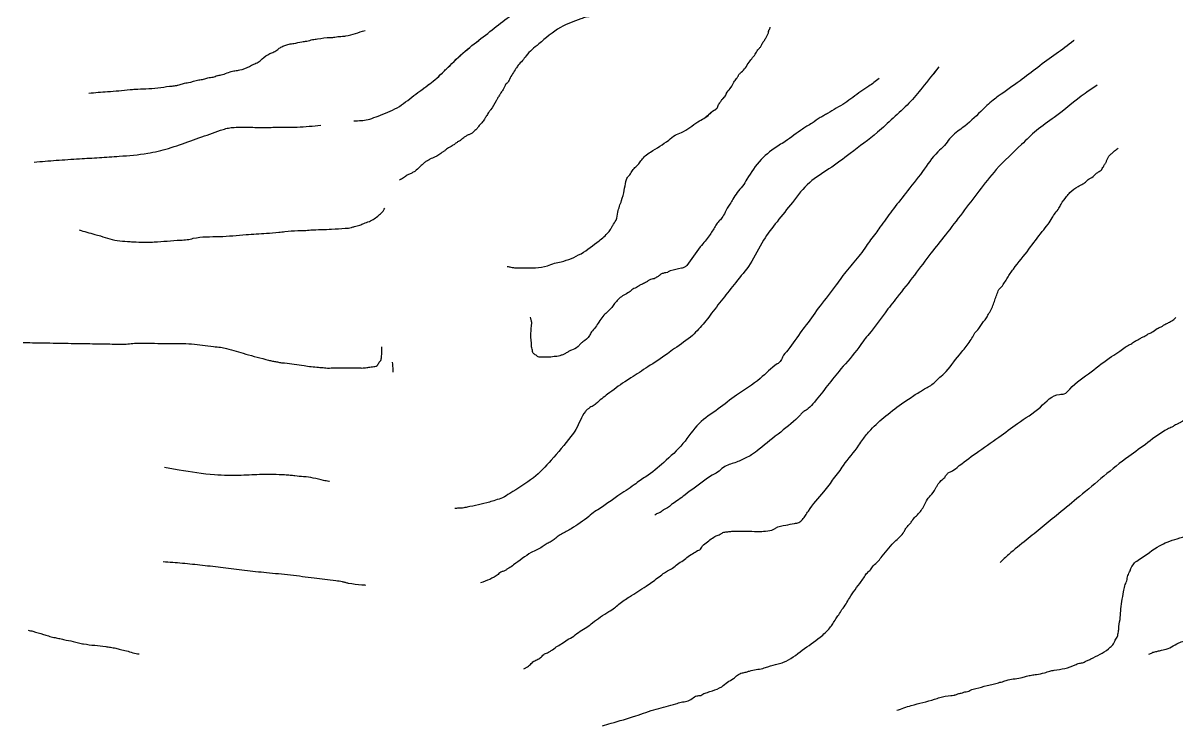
# Model space of a CAD drawing. Extents: x 366044 to 388405, y 4538112 to 4547939.
# Drawn here: x 384347 to 384464.8, y 4538112 to 4538183.7 of the extents above; entities that cross this region are included whole.
import ezdxf

# ---------------------------------------------------------------- set-up
doc = ezdxf.new("R2010")
doc.units = 0
for name, color, linetype in [('_DOSYADAN_EKLENDI', 7, 'Continuous'), ('Egri_1m', 7, 'Continuous'), ('NADI', 7, 'Continuous')]:
    doc.layers.add(name, color=color, linetype=linetype)

msp = doc.modelspace()

# ---------------------------------------------------------------- linework, layer by layer
at = {"layer": '_DOSYADAN_EKLENDI'}
msp.add_line((384440.47609142965, 4538179.236526296), (384439.93313395296, 4538178.502910779), dxfattribs=at)
for points in [[(384380.74493574986, 4538173.702361512), (384380.96272878104, 4538173.718123817), (384381.66715496336, 4538173.764945689), (384382.37305449997, 4538173.899694971), (384383.2284515674, 4538174.207841495), (384385.1776559626, 4538175.054675505), (384386.8694534132, 4538176.286951948), (384388.5021394169, 4538177.490902288), (384389.2154057251, 4538178.065288628), (384390.7650724166, 4538179.563804889), (384392.5809861783, 4538181.204443186), (384394.4227722777, 4538182.639426004), (384396.17564564775, 4538184.017265102), (384397.92606342724, 4538185.24855851), (384399.55874943075, 4538186.45250885), (384402.0219424005, 4538188.228879463), (384402.764027755, 4538188.77346515), (384404.7836393135, 4538190.322735417), (384405.37966496404, 4538190.899087825), (384405.88726900314, 4538191.447605647), (384406.30792478524, 4538192.056216291), (384406.8170021788, 4538192.692661525), (384407.35489861853, 4538193.299306105), (384407.863976012, 4538193.935751338), (384408.5186219914, 4538194.511120711), (384410.6857666081, 4538196.116551669), (384410.80448062014, 4538196.202513014), (384411.2788455502, 4538196.517049255), (384411.8724156102, 4538196.946855977), (384412.34923613066, 4538197.407937904), (384412.4679501426, 4538197.4938992495), (384412.9496818441, 4538198.248072547), (384413.25997262204, 4538199.26897718), (384413.32841531304, 4538199.854176889), (384413.4266592865, 4538200.468194219), (384413.4951019775, 4538201.05339393), (384413.7408790091, 4538201.723571951), (384413.9280357121, 4538202.394733005), (384414.056080968, 4538203.037567956), (384414.1225591866, 4538203.505531116), (384414.12747036753, 4538203.798622488), (384414.07376121986, 4538204.092696894), (384414.0498533546, 4538204.415588919), (384413.99761756096, 4538204.797590735), (384413.97518305003, 4538205.208410174), (384413.92147390224, 4538205.502484579), (384413.84827695205, 4538206.383233244), (384413.857117078, 4538206.910797712), (384413.89526736824, 4538207.4378706645), (384414.03067939583, 4538208.520342672), (384414.1254855425, 4538208.929196042), (384414.27498307324, 4538209.102593282), (384414.48310093285, 4538209.275007487), (384414.77865816763, 4538209.416638006), (384415.1025433306, 4538209.4991587335), (384415.25857876625, 4538209.558555982)], [(384387.60960627807, 4538176.831674068), (384388.5021394169, 4538177.490902288), (384389.2154057251, 4538178.065288628), (384389.61007438775, 4538178.432571293), (384389.9943509984, 4538178.810458421), (384390.3765716452, 4538179.190389717), (384390.7650724166, 4538179.563804889), (384392.5809861783, 4538181.204443186), (384394.4227722777, 4538182.639426004), (384396.17564564775, 4538184.017265102), (384397.92606342724, 4538185.24855851), (384399.55874943075, 4538186.45250885), (384402.0219424005, 4538188.228879463), (384402.764027755, 4538188.77346515), (384404.7836393135, 4538190.322735417), (384405.37966496404, 4538190.899087825), (384405.88726900314, 4538191.447605647), (384406.30792478524, 4538192.056216291), (384406.8170021788, 4538192.692661525), (384407.35489861853, 4538193.299306105), (384407.863976012, 4538193.935751338), (384408.5186219914, 4538194.511120711), (384410.6857666081, 4538196.116551669), (384410.80448062014, 4538196.202513014), (384411.2788455502, 4538196.517049255), (384411.8724156102, 4538196.946855977), (384412.34923613066, 4538197.407937904), (384412.4679501426, 4538197.4938992495), (384412.9496818441, 4538198.248072547), (384413.0492593116, 4538198.499433223), (384413.1376705923, 4538198.7520046905), (384413.25997262204, 4538199.26897718), (384413.32841531304, 4538199.854176889), (384413.4266592865, 4538200.468194219), (384413.4951019775, 4538201.05339393), (384413.6099913788, 4538201.390756976), (384413.6802698834, 4538201.555644938), (384413.7408790091, 4538201.723571951), (384413.9280357121, 4538202.394733005), (384414.056080968, 4538203.037567956), (384414.1225591866, 4538203.505531116), (384414.12747036753, 4538203.798622488), (384414.07376121986, 4538204.092696894), (384414.0498533546, 4538204.415588919), (384413.99761756096, 4538204.797590735), (384413.97518305003, 4538205.208410174), (384413.92147390224, 4538205.502484579), (384413.84827695205, 4538206.383233244), (384413.857117078, 4538206.910797712), (384413.89526736824, 4538207.4378706645), (384414.03067939583, 4538208.520342672), (384414.1254855425, 4538208.929196042), (384414.27498307324, 4538209.102593282), (384414.48310093285, 4538209.275007487), (384414.77865816763, 4538209.416638006), (384415.1025433306, 4538209.4991587335), (384415.25857876625, 4538209.558555982)], [(384440.47609142965, 4538179.236526296), (384438.7718716535, 4538177.09356003), (384437.4221358523, 4538175.527638843), (384435.8082664248, 4538173.995574611), (384434.1958750144, 4538172.551741191), (384431.42445283436, 4538170.391919973), (384429.25094254303, 4538168.810422646), (384427.28670141276, 4538167.43133868), (384425.5174419445, 4538165.4017702285), (384423.9549882755, 4538163.427563786), (384422.5704301559, 4538161.538623698), (384421.20640685555, 4538159.119804664), (384419.7336399698, 4538157.232346804), (384418.41133640107, 4538155.5482904585), (384417.11892842676, 4538153.893150308), (384416.5474634257, 4538153.137870718), (384415.94807351974, 4538152.471316016), (384415.31977336406, 4538151.834665662), (384413.4736365944, 4538150.483015662), (384412.7590983621, 4538149.965488617), (384410.76594698214, 4538148.616308999), (384409.04136327974, 4538147.49796486), (384408.41700450314, 4538147.09659667), (384406.6605545169, 4538145.831695253), (384406.06461331755, 4538145.371012446), (384405.4676867735, 4538144.851509097), (384405.0810147352, 4538144.593239651), (384404.8438206693, 4538144.4795511775), (384404.7242382915, 4538144.363886399), (384404.6350441807, 4538144.306548086), (384404.3958794251, 4538144.07521853), (384403.42394755915, 4538142.238181917), (384402.91178107465, 4538141.511324447), (384400.9008934889, 4538139.103375086), (384399.0767695557, 4538137.310076951), (384396.66754321544, 4538135.703121962), (384395.92508007825, 4538135.274319804), (384395.21497589746, 4538135.0214851955), (384394.5940658275, 4538134.825988899), (384392.3206800536, 4538134.305237616), (384391.84875528346, 4538134.224912022), (384391.43662170233, 4538134.202418817), (384391.0505578495, 4538134.171175227)], [(384456.63920196606, 4538177.367923869), (384455.40899881575, 4538176.519810258), (384452.250411925, 4538174.072309323), (384450.4336780774, 4538172.720165247), (384448.9099881056, 4538171.304259869), (384446.33798163885, 4538168.758646602), (384444.56576613634, 4538166.552616525), (384442.8817594001, 4538164.345104223), (384441.1379614747, 4538162.079759531), (384439.6656872615, 4538160.221711943), (384437.9811878527, 4538157.984789369), (384436.2079870054, 4538155.719938752), (384434.97537021997, 4538154.12263099), (384433.3511546725, 4538151.972951077), (384432.8409588775, 4538151.363734688), (384432.2988967985, 4538150.607961022), (384430.46787545184, 4538148.4029191), (384429.1161689609, 4538146.719356828), (384427.7644624702, 4538145.035794561), (384427.13566964207, 4538144.369733934), (384426.6892064151, 4538144.053632099), (384426.60001230414, 4538143.996293786), (384426.3309519541, 4538143.736048034), (384424.3309031608, 4538141.975124626), (384422.125033913, 4538140.217659751), (384421.35070449184, 4538139.642300319), (384420.75722665456, 4538139.3286688635), (384419.66094310785, 4538138.846975079), (384419.0694359599, 4538138.650984706), (384418.4764507949, 4538138.366763521), (384417.88001692324, 4538137.876670444), (384417.31594200793, 4538137.562544912), (384416.7209861534, 4538137.160682646), (384414.5469831897, 4538135.549775048), (384413.8917434739, 4538135.0606701225), (384413.29678761936, 4538134.658807856), (384412.879234642, 4538134.312801674), (384412.3744582432, 4538134.027098263), (384412.017189127, 4538133.76833474), (384411.6618907004, 4538133.6272123), (384411.483009806, 4538133.4831254035)], [(384348.11964209774, 4538169.505078632), (384350.37472430983, 4538169.686876502), (384352.7522854549, 4538169.852227604), (384354.77714239055, 4538169.9648586335), (384356.8024904445, 4538170.106798801), (384359.71009013965, 4538170.409848289), (384361.8292621041, 4538170.90202355), (384364.09989607154, 4538171.684832602), (384366.3412198747, 4538172.468133168), (384367.41535267973, 4538172.840339443), (384367.96278871497, 4538172.980236341), (384368.5204855222, 4538173.047252809), (384370.22094885394, 4538173.058989089), (384371.9214468316, 4538173.048855139), (384373.44633006165, 4538173.061734514), (384374.971177286, 4538173.085664808), (384377.395720804, 4538173.2618420655)]]:
    msp.add_spline(points, degree=3, dxfattribs=at)
at = {"layer": 'Egri_1m'}
for points in [[(384416.86727760226, 4538204.047075788), (384416.2739683049, 4538203.84452697), (384415.9208318361, 4538203.733369492), (384415.6242631248, 4538203.504153989), (384415.4432817006, 4538203.185162727), (384415.31837767956, 4538202.718845384), (384415.2753831682, 4538201.899832655), (384415.239096941, 4538199.7339963615), (384415.23027056135, 4538199.207171317), (384415.2497280605, 4538198.621317261), (384415.44461640745, 4538196.275929452), (384415.52113201853, 4538195.601285429), (384415.5664216244, 4538194.810062071), (384415.5306257516, 4538192.673493835), (384415.4060554072, 4538190.479868173), (384415.30551242945, 4538189.720377353), (384415.17962769937, 4538189.195523893), (384414.77859317494, 4538187.972673106), (384414.50687586155, 4538187.479552185), (384414.1190809065, 4538187.046938965), (384413.7005503006, 4538186.527014467), (384413.4888332257, 4538186.120711927), (384413.27858721383, 4538185.802213562), (384411.5343237868, 4538184.7776443465), (384410.91731567535, 4538184.641654875), (384410.38810132653, 4538184.504186715), (384409.80182886595, 4538184.455508522), (384408.7765875913, 4538184.414223772), (384406.5232143468, 4538184.452176774), (384406.084245533, 4538184.459570216), (384405.6735605978, 4538184.407934646), (384405.08728813723, 4538184.359256453), (384404.4712607345, 4538184.281803098), (384403.91229144373, 4538184.115559776), (384401.8485693253, 4538183.242752708), (384399.62479434506, 4538181.552904495), (384398.94190174213, 4538180.978879947), (384398.34582219296, 4538180.344840594), (384397.95704652905, 4538179.853691257), (384397.539496632, 4538179.3923028745), (384397.2994956783, 4538179.045029349), (384396.63704128325, 4538177.943686858), (384396.4560598591, 4538177.624695597), (384396.18777502654, 4538177.3364510825), (384396.065813132, 4538177.045742086), (384395.8853220623, 4538176.756018883), (384395.7653215854, 4538176.582382119), (384395.61458545754, 4538176.321434078), (384395.4043394458, 4538176.002935713), (384395.2828679056, 4538175.741494775), (384394.7116397543, 4538174.843550003), (384394.501884097, 4538174.554319695), (384394.3813932657, 4538174.351414873), (384394.26139278885, 4538174.17777811), (384394.08090171905, 4538173.888054907), (384393.8111458233, 4538173.512006218), (384393.54286099074, 4538173.223761703), (384393.3331053334, 4538172.934531395), (384393.0355559132, 4538172.646779777), (384392.7682517895, 4538172.417071378), (384392.5029090835, 4538172.304435211), (384392.20781143545, 4538172.163023883), (384391.9707526082, 4538171.991358704), (384391.7927133106, 4538171.8479757905), (384391.67418389686, 4538171.762143202), (384391.5849190708, 4538171.675817717), (384391.4376154241, 4538171.619746081), (384391.34884095244, 4538171.562688654), (384391.1117821252, 4538171.391023475), (384391.0225172991, 4538171.3046979895), (384390.8752136523, 4538171.248626354), (384390.69717435475, 4538171.105243441), (384390.4313412943, 4538170.963339216), (384390.22403740906, 4538170.820449199), (384389.9572236397, 4538170.620008858), (384389.86844916816, 4538170.562951431), (384389.63139034086, 4538170.391286251), (384388.7743812755, 4538169.908023253), (384388.5090385696, 4538169.795387087), (384388.3905091559, 4538169.709554498), (384388.18369562505, 4538169.595932538), (384387.9173722101, 4538169.424760255), (384387.530557964, 4538169.050683149), (384386.96619477466, 4538168.56249119), (384386.67060677224, 4538168.391811804), (384386.3462445366, 4538168.250893372), (384386.02090159216, 4538168.0514388215), (384385.6062938216, 4538167.765658788), (384385.42704778217, 4538167.666298741)], [(384396.4164808178, 4538158.869579712), (384396.77281981386, 4538158.791549078), (384397.2989102143, 4538158.724164033), (384398.0016724605, 4538158.712400665), (384400.5243196229, 4538158.933779935), (384401.2314976489, 4538159.185547905), (384401.9079219881, 4538159.349962236), (384403.9425920698, 4538160.16529909), (384405.78063074686, 4538161.481848341), (384406.285289662, 4538161.883453594), (384406.732366341, 4538162.344601646), (384407.00228053186, 4538162.720846762), (384407.18336815754, 4538163.0399997765), (384407.51478972204, 4538163.590952171), (384407.7042182649, 4538164.407886604), (384408.0752250757, 4538165.573255314), (384408.3564240369, 4538166.622969407), (384408.5180427461, 4538167.528237761), (384408.67132053804, 4538167.935724696), (384408.93976280245, 4538168.224126032), (384409.12085042807, 4538168.543279048), (384409.44981878164, 4538168.947825142), (384409.83686001354, 4538169.3221096955), (384410.1365466069, 4538169.727145931), (384410.4947967207, 4538170.131201884), (384411.02873739606, 4538170.532316996), (384412.8945859069, 4538171.760532328), (384413.54712554987, 4538172.247530659), (384414.1962306975, 4538172.529560169), (384415.88393543573, 4538173.614310046), (384417.0391714251, 4538174.385788588), (384417.45549441734, 4538174.759583), (384417.7214834706, 4538174.901578036), (384417.90158981195, 4538175.162168533), (384417.9928695881, 4538175.3656669315), (384418.1129404823, 4538175.539393929), (384418.2935374657, 4538175.829265684), (384418.6517875796, 4538176.233321639), (384418.86362889205, 4538176.6398282945), (384419.2526326927, 4538177.131237888), (384419.55428185477, 4538177.653399162), (384419.82419604564, 4538178.029644278), (384420.00479302916, 4538178.319516034), (384420.06531911844, 4538178.4356607925), (384420.303498338, 4538178.665989748), (384420.7212932567, 4538179.127627941), (384421.1117689839, 4538179.706881314), (384421.80095002, 4538180.632608401), (384422.07135485305, 4538181.038134775), (384422.2504799099, 4538181.240162753), (384422.40130449104, 4538181.501243389), (384422.49209362495, 4538181.675460528), (384422.6121645191, 4538181.849187525), (384422.79276150255, 4538182.139059282), (384422.9440767258, 4538182.429421179), (384423.0656195465, 4538182.690991956), (384423.1285988467, 4538182.953543014), (384423.21938798064, 4538183.127760153), (384423.26438902476, 4538183.257765259)], [(384416.6677624346, 4538174.134396055), (384417.0391714251, 4538174.385788588), (384417.25094851846, 4538174.568694866), (384417.3511892427, 4538174.667147658), (384417.45549441734, 4538174.759583), (384417.5194725061, 4538174.797996523), (384417.5899084107, 4538174.827099425), (384417.65963458194, 4538174.857942873), (384417.7214834706, 4538174.901578036), (384417.90158981195, 4538175.162168533), (384417.9928695881, 4538175.3656669315), (384418.1129404823, 4538175.539393929), (384418.2935374657, 4538175.829265684), (384418.3769030793, 4538175.934967196), (384418.47131372074, 4538176.0323769655), (384418.5663987632, 4538176.129245084), (384418.6517875796, 4538176.233321639), (384418.7096332781, 4538176.331821195), (384418.7582620611, 4538176.436262745), (384418.8066139315, 4538176.540860406), (384418.86362889205, 4538176.6398282945), (384418.9579744339, 4538176.764460469), (384419.0596828375, 4538176.884302205), (384419.16061521845, 4538177.004759385), (384419.2526326927, 4538177.131237888), (384419.402268958, 4538177.392998276), (384419.475198546, 4538177.52520487), (384419.55428185477, 4538177.653399162), (384419.82419604564, 4538178.029644278), (384420.00479302916, 4538178.319516034), (384420.06531911844, 4538178.4356607925), (384420.303498338, 4538178.665989748), (384420.7212932567, 4538179.127627941), (384421.1117689839, 4538179.706881314), (384421.80095002, 4538180.632608401), (384422.07135485305, 4538181.038134775), (384422.2504799099, 4538181.240162753), (384422.40130449104, 4538181.501243389), (384422.49209362495, 4538181.675460528), (384422.6121645191, 4538181.849187525), (384422.79276150255, 4538182.139059282), (384422.9440767258, 4538182.429421179), (384423.0656195465, 4538182.690991956), (384423.08574182214, 4538182.755187884), (384423.09800224623, 4538182.822006206), (384423.1098161455, 4538182.888955167), (384423.1285988467, 4538182.953543014), (384423.21938798064, 4538183.127760153), (384423.26438902476, 4538183.257765259)], [(384454.27688498603, 4538181.919507111), (384454.22545828286, 4538181.881082487), (384452.4510422125, 4538180.538544966), (384450.55937517725, 4538179.168773954), (384448.75527953135, 4538177.79753661), (384446.53909361496, 4538176.228821951), (384446.0068177051, 4538175.8289795555), (384445.38452484383, 4538175.284660498), (384444.76125375775, 4538174.681964245), (384442.864206486, 4538172.991118655), (384442.24338096194, 4538172.53436539), (384441.5607507247, 4538171.874269494), (384441.05326326616, 4538171.211240939), (384440.370633029, 4538170.551145042), (384438.78930061474, 4538168.533848332), (384437.05859209807, 4538166.314675318), (384435.685505825, 4538164.527465956), (384434.4603283172, 4538162.854567104), (384434.0413904728, 4538162.248449415), (384433.5047125512, 4538161.585909638), (384433.05560601887, 4538160.921903529), (384431.80221627274, 4538159.30787065), (384430.52012517577, 4538157.723515145), (384429.9819799169, 4538156.973409572), (384428.34031012683, 4538154.840336024), (384426.93558782863, 4538152.907672448), (384426.4879486335, 4538152.331232134), (384425.05305764737, 4538150.340680141), (384424.5154015008, 4538149.619763167), (384424.2740519973, 4538149.15665581), (384423.97823446686, 4538148.92803479), (384422.2305632975, 4538147.439065502), (384419.80759857723, 4538145.727829288), (384417.94463289273, 4538144.3283809), (384415.99262848165, 4538142.842833048), (384414.3524260288, 4538140.797325292), (384412.39308493136, 4538138.873948469), (384410.55833148514, 4538137.415634109), (384409.9681637615, 4538137.045957864), (384409.3765287006, 4538136.588715823), (384407.6931078065, 4538135.449032159), (384407.16083189665, 4538135.049189762), (384406.54098459746, 4538134.650813695), (384405.97951822454, 4538134.251460075), (384405.35967092525, 4538133.853084008), (384404.73835628893, 4538133.367142147), (384402.9362170926, 4538132.112659197), (384401.9339590985, 4538131.5455056345), (384401.52089060313, 4538131.289651122), (384401.19490438467, 4538131.003141683), (384400.7818358893, 4538130.747287171), (384400.3989360821, 4538130.549321079), (384399.9853784743, 4538130.264277968), (384399.4253794385, 4538129.952490141), (384398.8658695153, 4538129.669890914), (384397.0637303191, 4538128.415407963), (384396.56162309705, 4538128.073453987), (384396.3256538302, 4538127.931421207), (384396.2074246404, 4538127.8458105195), (384395.8843730965, 4538127.7344326675), (384395.4708154888, 4538127.449389558), (384393.69547667616, 4538126.587789357)], [(384454.27688498603, 4538181.919507111), (384454.22545828286, 4538181.881082487), (384452.4510422125, 4538180.538544966), (384450.55937517725, 4538179.168773954), (384450.0922657156, 4538178.817382065)], [(384434.3793387591, 4538178.029518774), (384433.3134427774, 4538177.247585186), (384432.5135636625, 4538176.704510714), (384430.88305369153, 4538175.531011603), (384429.10810662777, 4538174.477087798), (384428.69377242215, 4538174.220436123), (384428.36874977255, 4538174.050153012), (384427.53910013905, 4538173.47828902), (384427.006665081, 4538173.165039911), (384426.56256035663, 4538172.879598718), (384424.7841790147, 4538171.620712648), (384424.16243240057, 4538171.221094978), (384422.3220569655, 4538169.758228253), (384420.88276923413, 4538167.761444469), (384420.4317959534, 4538167.066078749), (384419.89347356133, 4538166.40146576), (384419.44299089164, 4538165.735380363), (384419.1413608155, 4538165.213242569), (384418.8709730915, 4538164.807735266), (384418.23745180917, 4538163.705389835), (384417.9392560112, 4538163.388214305), (384417.63909776864, 4538162.953917483), (384417.03730944963, 4538161.997482865), (384416.6180691322, 4538161.44802796), (384416.11049848114, 4538160.8707651375), (384414.7312423984, 4538158.96084072), (384414.61216032377, 4538158.845682636), (384414.5233393788, 4538158.788594398), (384414.1992979516, 4538158.676871933), (384413.0524754472, 4538158.403210002), (384412.90509468736, 4538158.3471033685), (384412.7572233163, 4538158.261716411), (384412.4634430189, 4538158.2080637915), (384412.16868149914, 4538158.0958505245), (384412.0505806469, 4538158.039253088), (384411.96126909077, 4538157.952884526), (384411.8724481459, 4538157.895796288), (384411.75385668234, 4538157.8099185275), (384411.63575583004, 4538157.753321092), (384411.5171643665, 4538157.667443332), (384411.28145327297, 4538157.583528784), (384411.04623279045, 4538157.528894558), (384410.7802605671, 4538157.386910165), (384410.51379773254, 4538157.215645449), (384410.1004447491, 4538157.017554423), (384409.8047020071, 4538156.846780508), (384409.59728959866, 4538156.703814509), (384409.33229859767, 4538156.620390763), (384408.9462630772, 4538156.304687642), (384408.7388506687, 4538156.161721642), (384408.17713570327, 4538155.848963336), (384407.3733316989, 4538155.071646277), (384407.0736640674, 4538154.666629776), (384406.5675652498, 4538154.177207925), (384406.1800578958, 4538153.773663832), (384405.7603269672, 4538153.194928602), (384405.4294169835, 4538152.673281612), (384405.01115788845, 4538152.182387352), (384404.79982059065, 4538151.805178767), (384404.1448691797, 4538151.171809312), (384403.84814521525, 4538150.942474753), (384403.63877036213, 4538150.682387461), (384402.9589545442, 4538150.313031717), (384402.6637024134, 4538150.171538126), (384402.36795967125, 4538150.000764213), (384402.0727075404, 4538149.859270622), (384401.7779460206, 4538149.747057355), (384401.4841657232, 4538149.693404734), (384401.19087603694, 4538149.669032438), (384400.86781583214, 4538149.61587062), (384400.3988467009, 4538149.594443138), (384399.7546887359, 4538149.605240795), (384399.579499902, 4538149.637465934), (384399.348204309, 4538149.817074294), (384399.203276605, 4538149.907369278), (384399.0588395122, 4538150.026944584), (384399.0027327531, 4538150.174327806), (384398.9759059015, 4538150.321220226), (384398.92127097584, 4538150.556444417), (384398.8905480993, 4538150.8)], [(384352.6993307667, 4538162.5836105365), (384354.32503070886, 4538162.133812579), (384354.87869370944, 4538161.978160509), (384355.83967361576, 4538161.669309748), (384357.91386470804, 4538161.400345017), (384358.5280278748, 4538161.360774986), (384359.6987966346, 4538161.34114797), (384360.37247910356, 4538161.359128284), (384363.0399014884, 4538161.548603603), (384363.74334360845, 4538161.595359088), (384364.36044936767, 4538161.731384142), (384367.0278717525, 4538161.92085946), (384369.75383257546, 4538162.109353429), (384371.8348897164, 4538162.250110561), (384373.09542786126, 4538162.346074909), (384373.7115527564, 4538162.423568269), (384375.0306293393, 4538162.518551266), (384375.7043118083, 4538162.53653158), (384376.3492154903, 4538162.584268416), (384378.487830205, 4538162.665512504), (384379.86544522597, 4538162.75951415), (384380.5108393401, 4538162.836516832), (384380.8347624772, 4538162.948182793), (384381.36406057945, 4538163.085679874), (384381.77677223756, 4538163.254405502), (384382.3363204228, 4538163.449943602), (384382.8388014662, 4538163.734260594), (384383.31299415475, 4538164.077599956), (384383.61059066525, 4538164.365351676), (384383.7896390035, 4538164.567268555), (384383.9088301985, 4538164.824413864)], [(384398.9036995867, 4538153.21), (384398.85174063005, 4538153.398598989), (384398.79365300236, 4538153.688933289)], [(384398.8905480993, 4538150.8), (384398.8481495887, 4538151.436326524), (384398.821322737, 4538151.583218942), (384398.8296631271, 4538152.080984439), (384398.86777403584, 4538152.607539455), (384398.9014694438, 4538152.870571564), (384398.90686616686, 4538153.19265512), (384398.9036995867, 4538153.21)], [(384406.1283589118, 4538111.998665897), (384407.0069164291, 4538112.262024519), (384409.52568761754, 4538113.016032377), (384411.6308109581, 4538113.717975593), (384413.6150680703, 4538114.245040873), (384414.17807008093, 4538114.412543543), (384414.7400843072, 4538114.521097988), (384415.2750922755, 4538114.777514681), (384415.78111841716, 4538115.06389717), (384416.1652905462, 4538115.116453496), (384416.37359614664, 4538115.2309081545), (384416.85394241835, 4538115.421699895), (384417.3481415577, 4538115.588079538), (384418.3028529587, 4538115.994749702), (384418.9002696097, 4538116.456501812), (384419.4962045843, 4538116.829831584), (384419.9147913538, 4538117.176637352), (384420.3903539923, 4538117.404563301), (384420.8044957323, 4538117.486102057), (384421.13070420804, 4538117.598589976), (384422.4915261955, 4538117.870713618), (384423.02505248727, 4538118.038707972), (384424.06164156785, 4538118.316240141), (384424.6246435784, 4538118.483742812), (384426.5323269462, 4538119.719661844), (384428.35306483397, 4538121.045478266), (384429.3420619965, 4538122.00189839), (384429.643733675, 4538122.409619121), (384429.9468870301, 4538122.905762187), (384430.2490526008, 4538123.34295703), (384430.5821755669, 4538123.868082525), (384431.0047134736, 4538124.450681193), (384431.33882422396, 4538125.034754913), (384432.54649872245, 4538126.7245860575), (384432.8791277963, 4538127.22023744), (384433.18079947477, 4538127.62795817), (384433.4804955847, 4538127.917782451), (384433.78216726327, 4538128.32550318), (384434.29165065003, 4538128.818204456), (384434.68323116156, 4538129.31287247), (384436.0957540153, 4538130.910839486), (384436.51532856916, 4538131.316593478), (384436.90641518857, 4538131.78178738), (384437.08919620747, 4538132.132526622), (384437.3299408797, 4538132.423334273), (384437.60016127076, 4538132.713650236), (384437.81192411634, 4538133.034423681), (384438.2020229513, 4538133.44066936), (384438.89527514135, 4538134.343058103), (384439.3212702934, 4538135.131975558), (384439.5919845766, 4538135.451765635), (384440.13538871164, 4538136.209242239), (384440.2877062274, 4538136.501524942), (384440.88858012354, 4538137.1695958385), (384441.06839778955, 4538137.343490407), (384441.15929440677, 4538137.489385916), (384441.21972752095, 4538137.576824885), (384441.3096363539, 4538137.663772169), (384441.43000869005, 4538137.809175992), (384441.66779000935, 4538137.923138966), (384442.3236642058, 4538138.354433596), (384444.2647744297, 4538139.825653841), (384446.5915384591, 4538141.4378527505), (384448.5021851799, 4538142.850616457), (384450.82993699366, 4538144.521763592), (384452.79755958327, 4538145.815647479), (384453.27015886875, 4538145.866728753), (384453.8385936933, 4538146.35844666), (384456.02044858935, 4538148.120474556), (384458.11041908385, 4538149.677658718), (384458.945123162, 4538150.2238996895), (384459.48260059115, 4538150.627686944), (384459.9586571218, 4538150.885087005), (384460.346286496, 4538151.143962118), (384460.7034523669, 4538151.344380693), (384460.88178835635, 4538151.429852923), (384461.15003317886, 4538151.602272438), (384461.5361808765, 4538151.772725215), (384461.8343953098, 4538151.9741271585), (384462.22054300754, 4538152.144579935), (384462.75752654456, 4538152.518893076), (384463.1736438532, 4538152.718328281), (384463.650194276, 4538153.0052024545), (384464.0068662548, 4538153.176146916), (384464.4539409589, 4538153.463512775), (384464.6758986878, 4538153.665095154)], [(384346.989599642, 4538151.102440936), (384347.6890985077, 4538151.090729583), (384349.7378571081, 4538151.056428263), (384352.1963674285, 4538151.015266677), (384354.3329299689, 4538150.979495301), (384356.35242058936, 4538150.945684), (384356.9963161495, 4538150.934903585), (384357.669970101, 4538150.9528983915), (384358.37387285504, 4538151.028933658), (384359.0475268065, 4538151.046928465), (384361.769448947, 4538151.001356711), (384364.1986912874, 4538150.960685144), (384366.41913447744, 4538150.6893217955), (384367.14985315496, 4538150.618540845), (384367.7625190899, 4538150.49118949), (384369.7146463468, 4538149.931583914), (384372.04627652117, 4538149.307077613), (384372.4545570074, 4538149.212421629), (384372.8633279049, 4538149.147030887), (384373.2716083911, 4538149.052374903), (384373.6808696998, 4538149.016249401), (384375.66716904985, 4538148.7488062), (384377.1573839736, 4538148.577489042), (384377.62518124236, 4538148.540383499), (384377.88810265117, 4538148.50670809), (384378.6202925626, 4538148.523722859), (384379.3812600427, 4538148.510982369), (384379.9963780341, 4538148.5299572125), (384381.45977703447, 4538148.505456271), (384381.9578231058, 4538148.52639119), (384382.39831403975, 4538148.606836624), (384382.6500000001, 4538148.630252138)], [(384383.5651727139, 4538149.53), (384383.5881592809, 4538149.728580216), (384383.60041956353, 4538150.460211205), (384383.59427685325, 4538150.650169888)], [(384382.6500000001, 4538148.630252138), (384382.66221627116, 4538148.631691695), (384383.1329560078, 4538148.770177592), (384383.2524799843, 4538148.914543713), (384383.34322639223, 4538149.088665094), (384383.4925087601, 4538149.261806439), (384383.5544775992, 4538149.465683077), (384383.5651727139, 4538149.53)], [(384384.6671477844, 4538149.099889436), (384384.7373737017, 4538148.304674597), (384384.7483248076, 4538148.092743972)], [(384508.9416618892, 4538141.2738745315), (384506.7516383875, 4538142.203263216), (384504.40889153886, 4538143.156295458), (384502.06466301356, 4538144.020905363), (384499.5165739174, 4538145.036327623), (384496.526349039, 4538146.059125147), (384493.378867723, 4538146.4948988445), (384490.6720405129, 4538146.834874939), (384488.2290130957, 4538147.082003538), (384485.78499789425, 4538147.270183909), (384483.4274342806, 4538147.338992777), (384481.18727965007, 4538147.376360795), (384478.35711675097, 4538147.39408839), (384475.8197354714, 4538147.28900269), (384473.5466478768, 4538147.120543606), (384471.476433069, 4538146.742323943), (384470.70512545796, 4538146.460366614), (384469.8733847327, 4538146.090970317), (384468.1175249886, 4538145.117859876), (384466.3866959339, 4538143.878990738), (384465.72934006073, 4538143.359273772), (384465.25180185365, 4538143.013451372), (384464.9840509235, 4538142.87050597), (384464.7167938853, 4538142.757034681), (384464.53796400374, 4538142.642088337), (384464.24024346255, 4538142.470160507), (384463.8241261539, 4538142.2707253015), (384461.7960704499, 4538140.889402446), (384459.85594801046, 4538139.477130423), (384457.3164333511, 4538137.485209842), (384454.834388453, 4538135.403883555), (384452.6820092757, 4538133.641363975), (384451.0076621977, 4538132.254140905), (384449.39374823385, 4538130.9543568045), (384447.60001660406, 4538129.4806781355), (384446.7127664252, 4538128.672985584)], [(384378.2704406803, 4538136.915328569), (384378.1913141919, 4538136.933292029), (384377.6657476903, 4538137.029967448), (384376.6155959097, 4538137.281878929), (384375.6220414993, 4538137.415687512), (384374.74462549656, 4538137.488972236), (384374.24784829136, 4538137.555876528), (384373.69202066, 4538137.594482101), (384371.4081878747, 4538137.6327647045), (384369.2395122748, 4538137.551962806), (384366.5457607845, 4538137.5971166445), (384362.9224114218, 4538138.097181021), (384361.4198501714, 4538138.350013722)], [(384436.18317693914, 4538113.588932792), (384437.6417300486, 4538114.080110939), (384440.04062279296, 4538114.718189083), (384440.5741490848, 4538114.886183439), (384441.6981775374, 4538115.103292329), (384441.9934286178, 4538115.1278495975), (384442.11182538536, 4538115.155356972), (384442.4085581422, 4538115.268336577), (384442.76374844456, 4538115.350858701), (384443.26730512537, 4538115.489870628), (384443.5335743791, 4538115.544393693), (384443.71240426064, 4538115.659340036), (384444.2454366603, 4538115.797860278), (384445.4009164004, 4538116.132373934), (384446.0218820643, 4538116.23994501), (384446.55540835613, 4538116.407939365), (384447.1179164746, 4538116.545967923), (384447.5330459989, 4538116.686454902), (384448.98180125083, 4538116.927629376), (384449.42640649393, 4538117.067624672), (384449.92946928256, 4538117.177162486), (384450.4320381791, 4538117.257226187), (384451.2603216591, 4538117.420303699), (384451.79384795076, 4538117.588298053), (384452.2374654096, 4538117.669345123), (384454.3990707271, 4538118.222934407), (384454.81469414354, 4538118.392895499), (384455.2288358836, 4538118.474434255), (384455.5560321436, 4538118.645870401), (384455.8827345115, 4538118.787832433), (384456.2394064903, 4538118.958776896), (384457.9672721922, 4538120.020801358), (384458.1470898581, 4538120.194695924), (384458.29743180523, 4538120.369082178), (384458.41977970995, 4538120.6323824525), (384458.66249995085, 4538121.041086552), (384458.72441474145, 4538121.216947858), (384458.82123806473, 4538121.7165327165), (384458.85762827384, 4538122.128678607), (384458.9918295906, 4538123.09935758), (384459.03118315275, 4538123.688348145), (384459.33004928933, 4538125.688162634), (384459.457830008, 4538126.275678145), (384459.6435743799, 4538126.803262062), (384459.77036731417, 4538127.331829349), (384459.9850935127, 4538127.82944747), (384460.4405643835, 4538128.61787324), (384460.94807220163, 4538128.992678068), (384463.00560362433, 4538130.3735092385), (384463.77839291195, 4538130.743888904), (384465.8530527493, 4538131.387375579), (384466.9790567705, 4538131.722380919), (384467.89724908344, 4538131.972405714), (384468.2819151047, 4538132.054436154), (384468.7854717854, 4538132.19344808), (384469.0822045424, 4538132.306427686), (384469.58477343887, 4538132.386491387), (384470.5913929084, 4538132.635041128), (384471.8372753736, 4538133.0859761825), (384472.429753103, 4538133.252987167), (384473.02371250896, 4538133.50842049), (384475.09689066996, 4538134.063484829), (384475.8677043888, 4538134.315968044), (384476.55009095126, 4538134.569926313), (384477.1720443995, 4538134.736445616), (384477.7055706912, 4538134.90443997), (384478.20863347995, 4538135.013977785), (384478.77015381394, 4538135.093058117), (384479.33266193245, 4538135.231086675), (384479.8661882243, 4538135.399081029), (384480.84382586705, 4538135.677596568), (384481.22799799615, 4538135.730152894), (384481.5242368608, 4538135.8136583865), (384481.81998183334, 4538135.867689767), (384482.20366007026, 4538135.890771981), (384482.61730791803, 4538135.942836624), (384483.03046187374, 4538135.965427154), (384483.5325368781, 4538136.016016744), (384485.7726915086, 4538135.978648726), (384487.9538947016, 4538135.942264076), (384489.7224378309, 4538135.91276301), (384492.3978137535, 4538135.455382151), (384495.36794686434, 4538134.993084447), (384497.3678507148, 4538134.694382892), (384498.66181899, 4538134.495904101), (384499.19139414444, 4538134.428105556), (384501.33670102037, 4538134.009049129), (384502.3359121074, 4538133.815487183), (384502.8340359744, 4538133.630283872), (384503.21573864255, 4538133.535469637), (384503.59793520294, 4538133.470129514), (384503.8032774503, 4538133.407739498), (384504.1265225732, 4538133.343382743), (384504.4197980849, 4538133.250043562), (384505.94710264984, 4538132.900260733), (384506.2109024427, 4538132.807413237), (384506.4452265168, 4538132.715057423), (384506.680044483, 4538132.652175724), (384506.9143685572, 4538132.55981991), (384507.0312836481, 4538132.498904947), (384507.1472109547, 4538132.379041759), (384507.2636321535, 4538132.288652684), (384507.4665049402, 4538132.078892106), (384507.58292613894, 4538131.9885030305), (384507.78629281773, 4538131.808216565), (384508.078086653, 4538131.626455046), (384508.4578137525, 4538131.413744362), (384508.9259680086, 4538131.199558622), (384509.2177618438, 4538131.017797103), (384509.479586068, 4538130.807053157), (384509.593537806, 4538130.5692935195), (384509.73647137056, 4538130.301568084), (384509.8823682883, 4538130.210687324), (384509.9978017027, 4538130.061350024), (384510.142710836, 4538129.91152104), (384510.2301502081, 4538129.851097762), (384510.3170956881, 4538129.761200372), (384510.32328618085, 4538129.75637329)], [(384381.96725788567, 4538126.32703548), (384381.5541449892, 4538126.368560229), (384380.2138292482, 4538126.536986934), (384380.05992376176, 4538126.5699022645), (384379.9084331545, 4538126.614504736), (384379.603275085, 4538126.693194229), (384378.9041713076, 4538126.7924906565), (384376.6896090105, 4538127.063146452), (384374.3003930472, 4538127.365923502), (384371.85181793285, 4538127.611300907), (384369.6075760603, 4538127.853256879), (384367.4222042263, 4538128.123423896), (384365.29472420627, 4538128.363424762), (384363.25432646304, 4538128.572770702), (384361.2776725488, 4538128.728914401)], [(384462.6144642229, 4538119.58), (384462.79585726524, 4538119.615949867), (384463.2104928974, 4538119.726962735), (384463.5062378699, 4538119.780994116), (384464.21859404334, 4538120.063934813), (384464.9624015042, 4538120.464280277), (384465.46645207715, 4538120.632766316), (384466.2063084007, 4538120.79731888), (384466.3163561488, 4538120.8318154635)], [(384461.91000000003, 4538119.325802828), (384462.0844888761, 4538119.391957394), (384462.411191244, 4538119.533919428), (384462.6144642229, 4538119.58)]]:
    msp.add_spline(points, degree=3, dxfattribs=at)
at = {"layer": 'NADI'}
for points in [[(384353.69459205563, 4538176.546357715), (384355.62185771705, 4538176.699197176), (384357.9073992185, 4538176.894923755), (384358.43490727816, 4538176.9445911), (384359.51819466974, 4538176.984939568), (384361.95097416185, 4538177.236709567), (384362.91921592166, 4538177.396011418), (384363.3604397576, 4538177.5348938), (384363.8591864094, 4538177.614299491), (384364.91714334383, 4538177.889121453), (384365.41588999564, 4538177.968527145), (384365.85711383156, 4538178.1074095275), (384366.3851120272, 4538178.186324752), (384366.826335863, 4538178.325207136), (384367.20807633974, 4538178.406574695), (384367.50206218514, 4538178.489413658), (384368.12026569125, 4538178.713096872), (384368.6195024789, 4538178.8217504425), (384369.1182491308, 4538178.901156134), (384370.0899218416, 4538179.265193134), (384370.5326160851, 4538179.491819152), (384370.9748201927, 4538179.689197292), (384371.3902234358, 4538180.033305291), (384372.1893276991, 4538180.575772365), (384372.57253858336, 4538180.7448835615), (384372.9864714189, 4538181.001247925), (384373.31215948734, 4538181.229835813), (384373.7246219154, 4538181.398456541), (384374.13659420755, 4538181.537829392), (384374.6353408593, 4538181.617235083), (384375.45732490014, 4538181.77898927), (384375.956071552, 4538181.858394962), (384376.54355310684, 4538181.994825008), (384377.0422997587, 4538182.074230701), (384378.36156004376, 4538182.227646942), (384378.8300748801, 4538182.249047345), (384379.1235705895, 4538182.302638429), (384379.7388332806, 4538182.350834372), (384379.9440842229, 4538182.37664898), (384380.91379639023, 4538182.623694466), (384381.8992397537, 4538182.934353033)], [(384362.0688965884, 4538177.251789537), (384362.91921592166, 4538177.396011418), (384363.3604397576, 4538177.5348938), (384363.8591864094, 4538177.614299491), (384364.91714334383, 4538177.889121453), (384365.41588999564, 4538177.968527145), (384365.85711383156, 4538178.1074095275), (384366.3851120272, 4538178.186324752), (384366.826335863, 4538178.325207136), (384367.20807633974, 4538178.406574695), (384367.50206218514, 4538178.489413658), (384368.12026569125, 4538178.713096872), (384368.6195024789, 4538178.8217504425), (384369.1182491308, 4538178.901156134), (384370.0899218416, 4538179.265193134), (384370.5326160851, 4538179.491819152), (384370.9748201927, 4538179.689197292), (384371.3902234358, 4538180.033305291), (384372.1893276991, 4538180.575772365), (384372.57253858336, 4538180.7448835615), (384372.9864714189, 4538181.001247925), (384373.31215948734, 4538181.229835813), (384373.7246219154, 4538181.398456541), (384374.13659420755, 4538181.537829392), (384374.6353408593, 4538181.617235083), (384375.45732490014, 4538181.77898927), (384375.956071552, 4538181.858394962), (384376.54355310684, 4538181.994825008), (384377.0422997587, 4538182.074230701), (384378.36156004376, 4538182.227646942), (384378.8300748801, 4538182.249047345), (384379.1235705895, 4538182.302638429), (384379.7388332806, 4538182.350834372), (384379.9440842229, 4538182.37664898), (384380.91379639023, 4538182.623694466), (384381.8992397537, 4538182.934353033)], [(384398.11157099094, 4538117.813462184), (384398.35781150346, 4538117.960307155), (384398.7739838431, 4538118.276159205), (384399.13147554244, 4538118.592992001), (384399.54568138847, 4538118.791492315), (384399.90218984097, 4538119.049649243), (384400.22984959674, 4538119.337634479), (384400.61422349926, 4538119.507287231), (384400.91057644127, 4538119.678411105), (384401.41575298825, 4538120.051467903), (384401.9492866086, 4538120.36535846), (384402.54297573934, 4538120.766282073), (384403.19534551055, 4538121.16622494), (384403.84919015196, 4538121.654181608), (384404.53090024326, 4538122.053634102), (384405.1255726209, 4538122.513233584), (384406.7882954859, 4538123.659290048), (384407.35215267324, 4538124.031366101), (384407.79864857974, 4538124.405403647), (384408.8975142575, 4538125.179384058), (384410.5885941959, 4538126.26627428), (384411.18228332675, 4538126.667197894), (384412.341304515, 4538127.528211361), (384412.7863255515, 4538127.814235103), (384413.2900272283, 4538128.0992781), (384413.7956953986, 4538128.501672832), (384414.359552586, 4538128.8737488855), (384414.8945610764, 4538129.275653244), (384415.4584182637, 4538129.647729296), (384415.9621199405, 4538129.932772293), (384416.1396367317, 4538130.017843856), (384416.2604393761, 4538130.221247902), (384416.7084101528, 4538130.68329925), (384417.24341864337, 4538131.085203609), (384417.74712032016, 4538131.370246606), (384418.1314942226, 4538131.5398993585), (384418.4278471646, 4538131.711023231), (384418.8400865172, 4538131.792171808), (384419.22249392624, 4538131.844472824), (384419.63375003205, 4538131.866945533), (384421.9516353255, 4538131.828206046), (384422.2450385272, 4538131.823302313), (384422.5682736725, 4538131.847246141), (384423.42160107434, 4538131.979714988), (384423.569285922, 4538132.035938989), (384423.6876304495, 4538132.092653366), (384423.80646660033, 4538132.1787056755), (384424.83878566354, 4538132.484259888), (384425.72194500914, 4538132.645576296), (384426.1933566254, 4538132.75508206), (384426.3713650399, 4538132.869491559), (384426.55035670113, 4538133.042576924), (384426.85064263036, 4538133.448404269), (384427.15191180626, 4538133.912907483), (384428.74037916545, 4538135.881897222), (384429.27981226647, 4538136.54784299), (384429.7312244069, 4538137.215259876), (384430.2706575079, 4538137.881205643), (384430.7220696484, 4538138.548622529), (384432.3125035012, 4538140.634964006), (384432.70376013115, 4538141.215347836), (384433.09354189096, 4538141.707717863), (384433.51266397093, 4538142.199597519), (384435.06245016574, 4538143.611656884), (384436.9056395623, 4538145.018812515), (384437.52866901335, 4538145.419245754), (384438.0631858804, 4538145.79181218), (384438.5967195007, 4538146.105702737), (384439.012400217, 4538146.392216853), (384439.5156102704, 4538146.647921916), (384440.43843402714, 4538147.424844566), (384441.0047493314, 4538147.943610289), (384442.5628931237, 4538149.854414534), (384443.0421707142, 4538150.433327245), (384443.8535326708, 4538151.564266599), (384444.15578509355, 4538152.087445681), (384444.5445836066, 4538152.5211398415), (384444.81552921544, 4538152.927457561), (384445.1158151447, 4538153.333284905), (384445.38676075364, 4538153.739602625), (384445.56821053184, 4538154.059377662), (384445.74916868674, 4538154.349814764), (384445.99666885973, 4538154.871672882), (384446.18766272726, 4538155.420912736), (384446.37388684833, 4538155.973922772), (384446.6070777821, 4538156.507091439), (384446.6672332926, 4538156.594124495), (384446.8760568975, 4538156.796057421), (384447.1857316274, 4538157.239361202), (384447.4758116439, 4538157.697210816), (384447.7670376513, 4538158.154317978), (384448.08015035425, 4538158.595394409), (384449.6696009604, 4538160.623060016), (384451.020396018, 4538162.419945138), (384451.61998462945, 4538163.17292396), (384452.0415648264, 4538163.811493286), (384452.3433256256, 4538164.305334434), (384452.73310738534, 4538164.797704462), (384452.94537235395, 4538165.205002928), (384453.51611226855, 4538165.987810058), (384453.8457385179, 4538166.39314703), (384454.67808319716, 4538167.024851129), (384455.1812932506, 4538167.280556193), (384455.50846138294, 4538167.539203493), (384455.8062891951, 4538167.798341168), (384456.0728101936, 4538167.940617479), (384456.57896998734, 4538168.372350147), (384456.84598260914, 4538168.543964393), (384457.02448264713, 4538168.687711825), (384457.26510468905, 4538169.035844048), (384457.35607538995, 4538169.210400532), (384457.50670997787, 4538169.442652139), (384457.62849586905, 4538169.704732053), (384457.93074829166, 4538170.227911135), (384458.1987441603, 4538170.458201249), (384458.4075677653, 4538170.660134177), (384458.5855761797, 4538170.774543673), (384458.7695128286, 4538170.936865532)], [(384347.502582898, 4538121.764667712), (384347.99882891745, 4538121.648547993), (384349.0636733575, 4538121.33327866), (384349.59504024714, 4538121.171175812), (384350.13083982223, 4538121.025992064), (384350.62815039506, 4538120.929641916), (384351.1249693444, 4538120.803953835), (384352.11959048995, 4538120.61125354), (384352.64525813604, 4538120.455737151), (384353.17190902896, 4538120.358896632), (384355.42718069506, 4538120.086434417), (384355.9249828912, 4538120.019422205), (384356.45163378416, 4538119.922581684), (384356.9191124134, 4538119.797383975), (384357.53329264343, 4538119.669734401), (384358.20467864367, 4538119.4530902775), (384358.83718886756, 4538119.334731981)]]:
    msp.add_spline(points, degree=3, dxfattribs=at)

doc.saveas('drawing.dxf')
